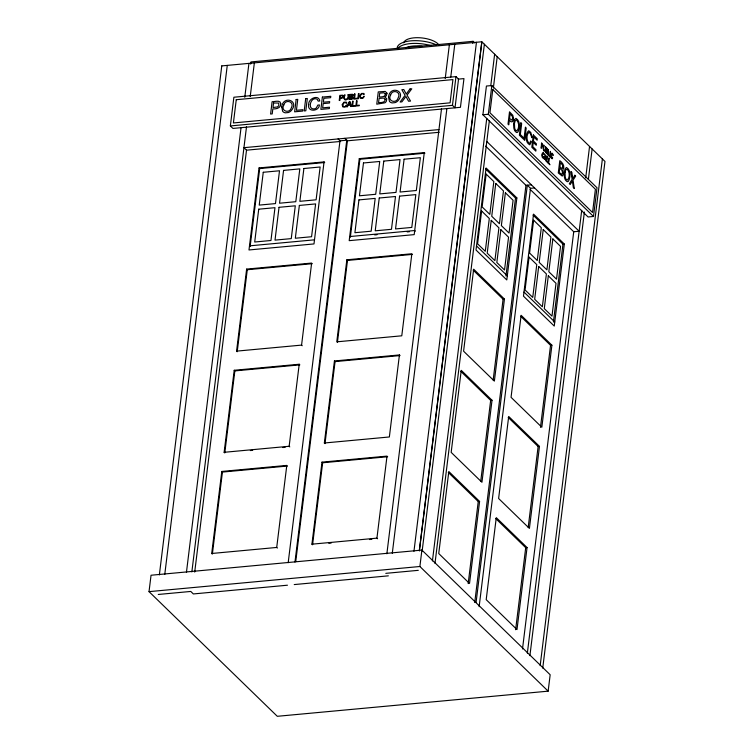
<?xml version="1.0" encoding="UTF-8"?>
<svg xmlns="http://www.w3.org/2000/svg" width="754" height="754" viewBox="0 0 754 754"><rect width="100%" height="100%" fill="white"/><g stroke="black" fill="none" stroke-linecap="round" stroke-linejoin="round"><path stroke-width="1.13" d="M149.028 591.645L151.045 575.236L421.901 550.09L550.166 674.755L548.149 691.164L277.302 716.3L149.028 591.645L419.884 566.499L548.149 691.164M159.358 574.925L221.77 65.862M164.768 574.425L227.265 65.428M230.356 125.937L233.881 97.228L455.982 76.616L458.545 79.104L455.02 107.813L452.457 105.324L230.356 125.937L232.92 128.434L460.44 107.313L463.964 78.605L458.159 79.142M186.436 572.418L241.054 127.624M244.777 97.275L248.933 63.421M250.714 64.118L250.988 61.932L473.078 41.319L474.756 42.959M191.855 571.909L246.511 126.785M250.215 96.587L254.352 62.912M194.711 572.06L246.511 150.178L243.947 147.68L438.96 129.584M221.789 471.448L222.43 472.07L212.364 554.105L211.714 553.483L221.789 471.448L286.793 465.416L276.718 547.451L277.368 548.073M234.852 370.902L224.786 452.928L224.136 452.306L234.211 370.28L299.215 364.248L299.856 364.87L234.852 370.902L234.211 370.28M246.633 269.103L247.274 269.725L237.208 351.76L236.567 351.138L246.633 269.103L311.638 263.071L301.572 345.106L302.213 345.728M259.056 167.935L248.99 249.96L313.994 243.928L324.06 161.903L259.056 167.935L259.696 168.557L324.701 162.525L324.06 161.903M259.696 168.557L250.13 246.483L249.489 245.861L314.493 239.829M289.79 446.896L289.15 446.274L299.215 364.248M288.188 562.701L339.988 140.819L346.765 140.187L294.965 562.079M295.747 561.532L347.406 140.81L344.842 138.321M322.005 462.145L322.646 462.767L312.571 544.803L311.93 544.181L322.005 462.145L387.009 456.113L376.934 538.149L377.575 538.771M335.068 361.6L324.993 443.635L324.352 443.003L334.427 360.978L399.432 354.946L400.072 355.568L335.068 361.6L334.427 360.978M346.849 259.8L336.774 341.835L401.778 335.803L411.854 253.768L346.849 259.8L347.49 260.422L412.495 254.39M359.272 158.632L349.196 240.658L414.2 234.626L424.276 152.6L359.272 158.632L359.912 159.254L424.917 153.222L424.276 152.6M337.415 342.457L347.49 260.422M359.912 159.254L350.346 237.18L349.705 236.558L414.709 230.526L415.35 231.148M399.432 354.946L389.356 436.971L324.352 443.003M386.868 553.804L441.524 108.68M445.228 78.491L449.365 44.816M392.287 553.304L446.896 108.519M450.769 77.002L454.785 44.316M452.457 105.324L455.982 76.616M472.805 43.506L473.078 41.319M413.955 551.297L476.453 42.299M419.318 550.769L481.815 41.772L221.817 65.9M419.375 550.797L481.872 41.8L604.972 161.431L542.739 668.101M419.884 566.499L421.901 550.09M422.165 550.92L484.379 44.26M482.899 114.759L486.424 86.041L491.844 85.541L597.017 187.765L593.492 216.473L588.082 216.973L482.899 114.759L488.319 114.25L593.492 216.473M432.428 560.901L486.754 118.444M490.769 85.758L494.633 54.241M488.319 114.25L491.844 85.541M434.992 563.389L489.365 120.593M493.352 88.077L497.206 56.729M468.177 583.587L478.243 501.551L448.291 472.447M480.741 481.259L490.666 400.383L460.713 371.27M493.163 380.091L503.088 299.215L473.135 270.102M505.943 275.973L515.51 198.038L485.557 168.934M479.601 501.429L469.525 583.464L438.743 553.54L448.818 471.514L479.601 501.429L478.243 501.551M492.023 400.261L481.947 482.287L451.165 452.372L461.241 370.337L492.023 400.261L490.666 400.383M504.445 299.084L494.37 381.119L463.587 351.194L473.663 269.169L504.445 299.084L503.088 299.215M516.867 197.916L506.792 279.941L476.01 250.026L486.085 167.991L516.867 197.916L515.51 198.038M474.728 602.531L525.953 185.314L485.585 146.088M476.076 602.408L527.31 185.192L530.514 188.312L534.577 187.935M479.139 606.687L530.514 188.312M515.632 629.713L525.708 547.677L495.755 518.573M528.196 527.385L538.13 446.509L508.177 417.396M540.477 427.367L550.552 345.332L520.599 316.228M553.408 322.09L562.974 244.164L533.021 215.05M527.055 547.555L516.99 629.581L486.198 599.666L496.273 517.64L527.055 547.555L525.708 547.677M539.478 446.377L529.412 528.413L498.62 498.498L508.696 416.462L539.478 446.377L538.13 446.509M551.9 345.209L541.834 427.245L511.052 397.32L521.118 315.295L551.9 345.209L550.552 345.332M564.322 244.042L554.256 326.067L523.474 296.152L533.54 214.117L564.322 244.042L562.974 244.164M522.503 648.968L573.728 231.751L529.996 189.254M527.348 653.143L581.711 210.347M585.707 177.84L589.553 146.483M529.911 655.641L584.378 212.015M588.393 179.329L592.126 148.981M540.175 665.612L602.38 158.953M547.3 151.139L547.734 149.283L546.16 147.341L545.528 152.468L547.168 153.759A1.517 0.65 84.7 0 0 547.489 153.335L547.3 151.158M246.511 150.178L340.629 141.441L338.065 138.943M347.406 140.81L439.196 132.289M525.953 185.314L531.372 184.815M374.719 234.918L377.047 234.701M407.226 231.902L409.545 231.685M573.728 231.751L579.147 231.252L486.792 141.498M247.274 269.725L312.279 263.693M236.567 351.138L301.572 345.106M224.136 452.306L289.15 446.274M250.319 450.562L252.637 450.345M282.825 447.546L285.144 447.329M222.43 472.07L287.434 466.038M322.646 462.767L387.65 456.736M211.714 553.483L276.718 547.451M311.93 544.181L376.934 538.149M328.829 543.295L331.147 543.078M369.451 539.525L371.779 539.308M158.274 594.463L190.781 591.447L193.344 593.945L287.462 585.208M385.794 573.351L418.291 570.335M294.23 584.576L388.357 575.839M476.519 245.927L507.301 275.841M523.973 292.052L554.755 321.967M398.178 47.907A24.034 9.774 7 0 1 431.005 45.711M405.878 47.794A18.096 7.361 7 0 1 422.127 46.286M397.198 47.549A24.034 9.774 7 0 1 411.92 40.763A24.034 9.774 7 0 1 436.557 44.91M403.748 42.884A18.096 7.361 7 0 1 419.997 37.775A18.096 7.361 7 0 1 439.017 45.127M353.221 95.013L352.325 96.587L353.136 97.313L352.976 98.303A1.517 1.216 -45.8 0 1 352.382 99L348.961 99.594L349.592 94.467L352.495 94.269L353.221 95.013M386.99 93.213L386.312 95.805L384.832 97.021L386.774 98.736L386.397 101.102A3.638 2.922 -45.8 0 1 384.964 102.789L376.764 104.193L378.272 91.894L385.247 91.432L386.99 93.213M543.266 148.736C543.455 153.514 546.678 150.687 545.651 146.851L545.331 146.54C545.613 154.542 542.041 148.849 544.03 145.277L543.266 148.736M513.446 117.992C514.19 121.14 511.353 124.033 509.393 119.829L508.771 124.862L508.007 124.118L509.516 111.809L512.786 115.258L513.446 117.992M543.182 145.428L542.701 147.124L541.495 146.201L541.231 148.293L541.542 142.855L543.182 145.428M513.568 124.014L513.823 127.897A5.891 2.545 84.7 0 0 515.02 131.102L516.311 132.355A5.891 2.545 84.7 0 0 517.96 131.922C519.987 127.907 520.383 120.772 515.962 118.35L514.501 119.603L513.568 124.014M531.872 136.653L531.853 137.671L530.335 133.449L528.856 132.289C526.283 134.834 526.386 140.498 528.922 143.156A3.6 1.555 84.7 0 0 529.864 143.024L530.656 140.941L531.429 141.695L529.817 144.806C525.104 142.874 525.029 133.59 528.733 130.734L530.797 132.459L531.872 136.653M544.303 154.872L543.229 153.09L542.428 154.136A3.685 1.593 84.7 0 0 542.314 155.399L543.078 157.586A1.499 0.641 84.7 0 0 543.568 157.388L543.794 156.662L543.775 157.991A2.036 0.877 84.7 0 1 543.257 158.274C540.769 157.492 542.173 149.857 544.115 153.731A1.97 0.848 84.7 0 1 544.303 154.872M553.04 155.324L551.966 153.543L551.165 154.598A3.685 1.593 84.7 0 0 551.051 155.852L551.815 158.038A1.499 0.641 84.7 0 0 552.314 157.84L552.531 157.115L552.512 158.453A2.036 0.877 84.7 0 1 551.994 158.726C549.506 157.944 550.91 150.31 552.852 154.184A1.97 0.848 84.7 0 1 553.04 155.324M564.143 173.175L564.397 177.049A5.891 2.545 84.7 0 0 565.594 180.253L566.885 181.507A5.891 2.545 84.7 0 0 568.535 181.073C570.561 177.058 570.957 169.923 566.537 167.501L565.076 168.755L564.143 173.175M352.476 97.558L351.807 98.699L349.715 98.953L349.931 97.181L352.476 97.558M385.19 99.33C385.351 102.808 380.883 102.535 378.555 102.667L379.083 98.416L383.758 98.067L385.19 99.33M352.542 95.315L351.854 96.38L349.997 96.606L350.195 94.976L352.542 95.315M385.351 93.948C385.53 97.153 381.364 96.832 379.243 97.03L379.724 93.119L383.965 92.789L385.351 93.948M512.645 117.841L512.089 120.272L509.563 118.453L510.109 113.939L512.164 116.097L512.645 117.841M542.852 145.371L542.616 146.389L541.561 145.626L541.796 143.741L542.852 145.371M281.732 106.936L282.646 111.281A5.891 4.741 -45.8 0 0 285.436 112.817L288.16 112.563A5.891 4.741 -45.8 0 0 291.393 110.47C299.781 100.461 282.995 95.061 281.732 106.936M388.527 97.021L389.45 101.366A5.891 4.741 -45.8 0 0 392.231 102.902L394.955 102.648A5.891 4.741 -45.8 0 0 398.187 100.555C406.576 90.546 389.79 85.155 388.527 97.021M280.78 103.732C281.157 108.01 276.19 109.245 272.835 108.868L272.222 113.901L270.601 114.052L272.109 101.743C274.513 101.865 280.45 99.49 280.78 103.732M343.466 96.192L342.674 97.888L340.158 98.331L339.894 100.433L339.225 100.489L339.847 95.362L342.74 95.192L343.466 96.192M344.031 98.218C344.521 102.695 350.751 97.681 348.508 94.561L347.839 94.627C349.686 100.329 341.93 101.159 345.106 94.881L344.427 94.938L344.031 98.218M563.313 172.741L562.984 175.06A3.638 1.565 84.7 0 1 562.211 176.068L558.28 172.977L559.788 160.677C562.588 162.525 565.255 166.54 562.946 169.716L563.313 172.741M308.697 104.467C306.859 112.299 319.065 111.752 319.423 104.938L317.802 105.089L316.473 107.728A3.6 2.903 -45.8 0 1 314.616 108.83C306.821 110.225 310.723 95.73 317.208 99.283L318.169 101.13L319.79 100.979C318.706 93.948 308.084 98.68 308.697 104.467M342.222 104.797L342.863 106.927L345.134 107.021A2.036 1.64 -45.8 0 0 346.133 106.239L346.699 104.985L345.662 105.918A1.499 1.206 -45.8 0 1 344.691 106.606L343.607 106.568L342.91 105.503A3.685 2.969 -45.8 0 1 342.985 104.288L344.455 102.525L345.775 102.629L346.171 103.402L346.802 102.968A1.97 1.583 -45.8 0 0 346.293 102.167L343.899 102.176L342.222 104.797M359.696 96.069L360.337 98.209L362.608 98.303A2.036 1.64 -45.8 0 0 363.607 97.52L364.163 96.267L363.136 97.2A1.499 1.206 -45.8 0 1 362.165 97.888L361.081 97.85L360.374 96.776A3.685 2.969 -45.8 0 1 360.45 95.56L361.929 93.807L363.239 93.911L363.645 94.684L364.276 94.241A1.97 1.583 -45.8 0 0 363.767 93.449L361.373 93.458L359.696 96.069M514.445 123.486L514.68 128.331L515.34 129.905L516.773 130.932C519.44 128.425 519.28 122.544 516.556 119.999L515.34 120.48L514.445 123.486M565.019 172.638L565.264 177.482L565.915 179.066L567.357 180.093C570.015 177.576 569.854 171.695 567.14 169.15L565.915 169.631L565.019 172.638M547.3 152.27L546.923 153.109L545.924 152.204L546.141 150.432L547.3 152.27M562.541 172.487L561.617 174.513L559.223 172.346L559.741 168.095L561.956 170.347L562.541 172.487M547.479 149.905L547.093 150.659L546.207 149.857L546.405 148.227L547.479 149.905M562.965 166.822L562.022 168.632L559.911 166.709L560.392 162.798L562.39 164.815L562.965 166.822M236.256 99.707L233.401 122.949L450.081 102.836L452.937 79.594L236.256 99.707M258.726 209.197L254.701 242.006L270.95 240.498L274.974 207.689L258.726 209.197M263.259 172.28L259.225 205.097L275.483 203.589L279.508 170.772L263.259 172.28M273.561 102.978L273.005 107.492L277.397 106.955L278.839 105.683L278.688 103.072L273.561 102.978M279.037 207.312L275.012 240.121L291.261 238.613L295.295 205.804L279.037 207.312M283.57 170.395L279.546 203.212L295.794 201.695L299.819 168.887L283.57 170.395M296.143 99.519L294.635 111.818L302.703 111.074L302.872 109.688L296.426 110.291L297.764 99.368L296.143 99.519M305.7 98.633L304.192 110.932L305.813 110.781L307.321 98.482L305.7 98.633M299.357 205.427L295.323 238.236L311.572 236.728L315.606 203.919L299.357 205.427M303.89 168.51L299.856 201.318L316.105 199.81L320.139 167.002L303.89 168.51M322.382 97.078L320.874 109.387L329.338 108.604L329.507 107.219L322.665 107.86L323.183 103.6L329.517 103.015L329.687 101.63L323.353 102.224L323.834 98.312L330.629 97.681L330.799 96.295L322.382 97.078M340.459 95.881L340.224 97.756C343.023 98.727 343.673 94.457 340.459 95.881M352.533 101.29L351.901 106.418L355.266 106.107L355.341 105.532L352.655 105.777L353.211 101.225L352.533 101.29M354.465 94.014L353.833 99.142L357.198 98.821L357.273 98.246L354.587 98.501L355.143 93.948L354.465 94.014M356.491 100.923L355.86 106.05L359.224 105.739L359.3 105.164L356.604 105.409L357.17 100.857L356.491 100.923M358.452 93.637L357.82 98.765L358.499 98.708L359.121 93.581L358.452 93.637M358.942 199.895L354.908 232.703L371.166 231.195L375.19 198.387L358.942 199.895M363.475 162.977L359.441 195.795L375.699 194.287L379.724 161.469L363.475 162.977M379.253 198.01L375.228 230.818L391.477 229.31L395.501 196.502L379.253 198.01M383.786 161.092L379.762 193.91L396.01 192.402L400.035 159.584L383.786 161.092M399.573 196.125L395.539 228.933L411.788 227.425L415.822 194.617L399.573 196.125M404.097 159.207L400.072 192.025L416.321 190.508L420.355 157.699L404.097 159.207M492.786 89.519L489.94 112.761L592.55 212.487L595.406 189.245L492.786 89.519M481.618 211.007L477.584 243.815L485.284 251.299L489.308 218.49L481.618 211.007M486.151 174.089L482.117 206.907L489.817 214.381L493.842 181.573L486.151 174.089M491.24 220.357L487.207 253.165L494.907 260.648L498.931 227.84L491.24 220.357M495.764 183.439L491.74 216.257L499.44 223.731L503.465 190.922L495.764 183.439M500.854 229.706L496.829 262.515L504.52 269.998L508.554 237.18L500.854 229.706M505.387 192.788L501.363 225.606L509.054 233.08L513.088 200.272L505.387 192.788M520.901 122.874L519.383 135.183L523.21 138.896L523.38 137.52L520.326 134.542L521.664 123.618L520.901 122.874M525.425 127.275L523.917 139.575L524.68 140.329L526.188 128.02L525.425 127.275M533.323 134.947L531.815 147.256L535.821 151.149L535.99 149.773L532.748 146.625L533.276 142.365L536.273 145.277L536.443 143.901L533.446 140.989L533.917 137.077L537.14 140.206L537.31 138.821L533.323 134.947M529.072 257.133L525.048 289.941L532.739 297.425L536.773 264.607L529.072 257.133M533.606 220.215L529.581 253.033L537.272 260.507L541.306 227.699L533.606 220.215M547.093 156.285L546.462 161.413L548.054 162.958L546.848 161.149L547.093 156.285M548.469 149.584L547.838 154.711L549.43 156.257L548.224 154.447L548.469 149.584M548.959 158.104L548.328 163.232L549.92 164.777L548.724 162.968L548.959 158.104M550.354 151.422L550.043 156.86L550.354 151.422M538.695 266.482L534.671 299.291L542.362 306.774L546.396 273.956L538.695 266.482M543.229 229.565L539.195 262.383L546.895 269.857L550.92 237.048L543.229 229.565M548.318 275.832L544.284 308.64L551.985 316.124L556.009 283.306L548.318 275.832M552.852 238.914L548.818 271.723L556.518 279.206L560.542 246.398L552.852 238.914M283.815 104.929C280.196 111.158 289.743 114.033 291.327 107.86C294.946 101.63 285.398 98.755 283.815 104.929M390.619 95.013C386.99 101.243 396.538 104.118 398.121 97.945C401.75 91.715 392.193 88.84 390.619 95.013M545.651 155.578L544.954 157.577L545.764 158.368L545.66 155.588M544.774 158.048L544.322 159.33L545.557 154.796L546.226 161.186L545.792 159.037L544.774 158.048M349.583 102.176L348.433 104.646L350.158 104.486L349.602 102.167M348.15 105.24L347.387 106.832L346.699 106.898L349.309 101.592L350.054 101.517L351.411 106.465L350.657 106.531L350.299 105.042L348.15 105.24M574.812 175.277L572.72 178.623L571.871 172.412L570.948 171.516L572.116 179.339L569.336 183.722L570.194 184.551L572.418 181.026L573.342 187.614L574.284 188.528L573.031 180.234L575.67 176.106L574.812 175.277M409.997 88.953L406.227 94.052L403.776 89.528L401.835 89.707L405.115 95.315L400.101 102.035L401.91 101.865L405.916 96.465L408.564 101.243L410.544 101.064L407.037 95.136L411.807 88.784L409.997 88.953"/></g></svg>
